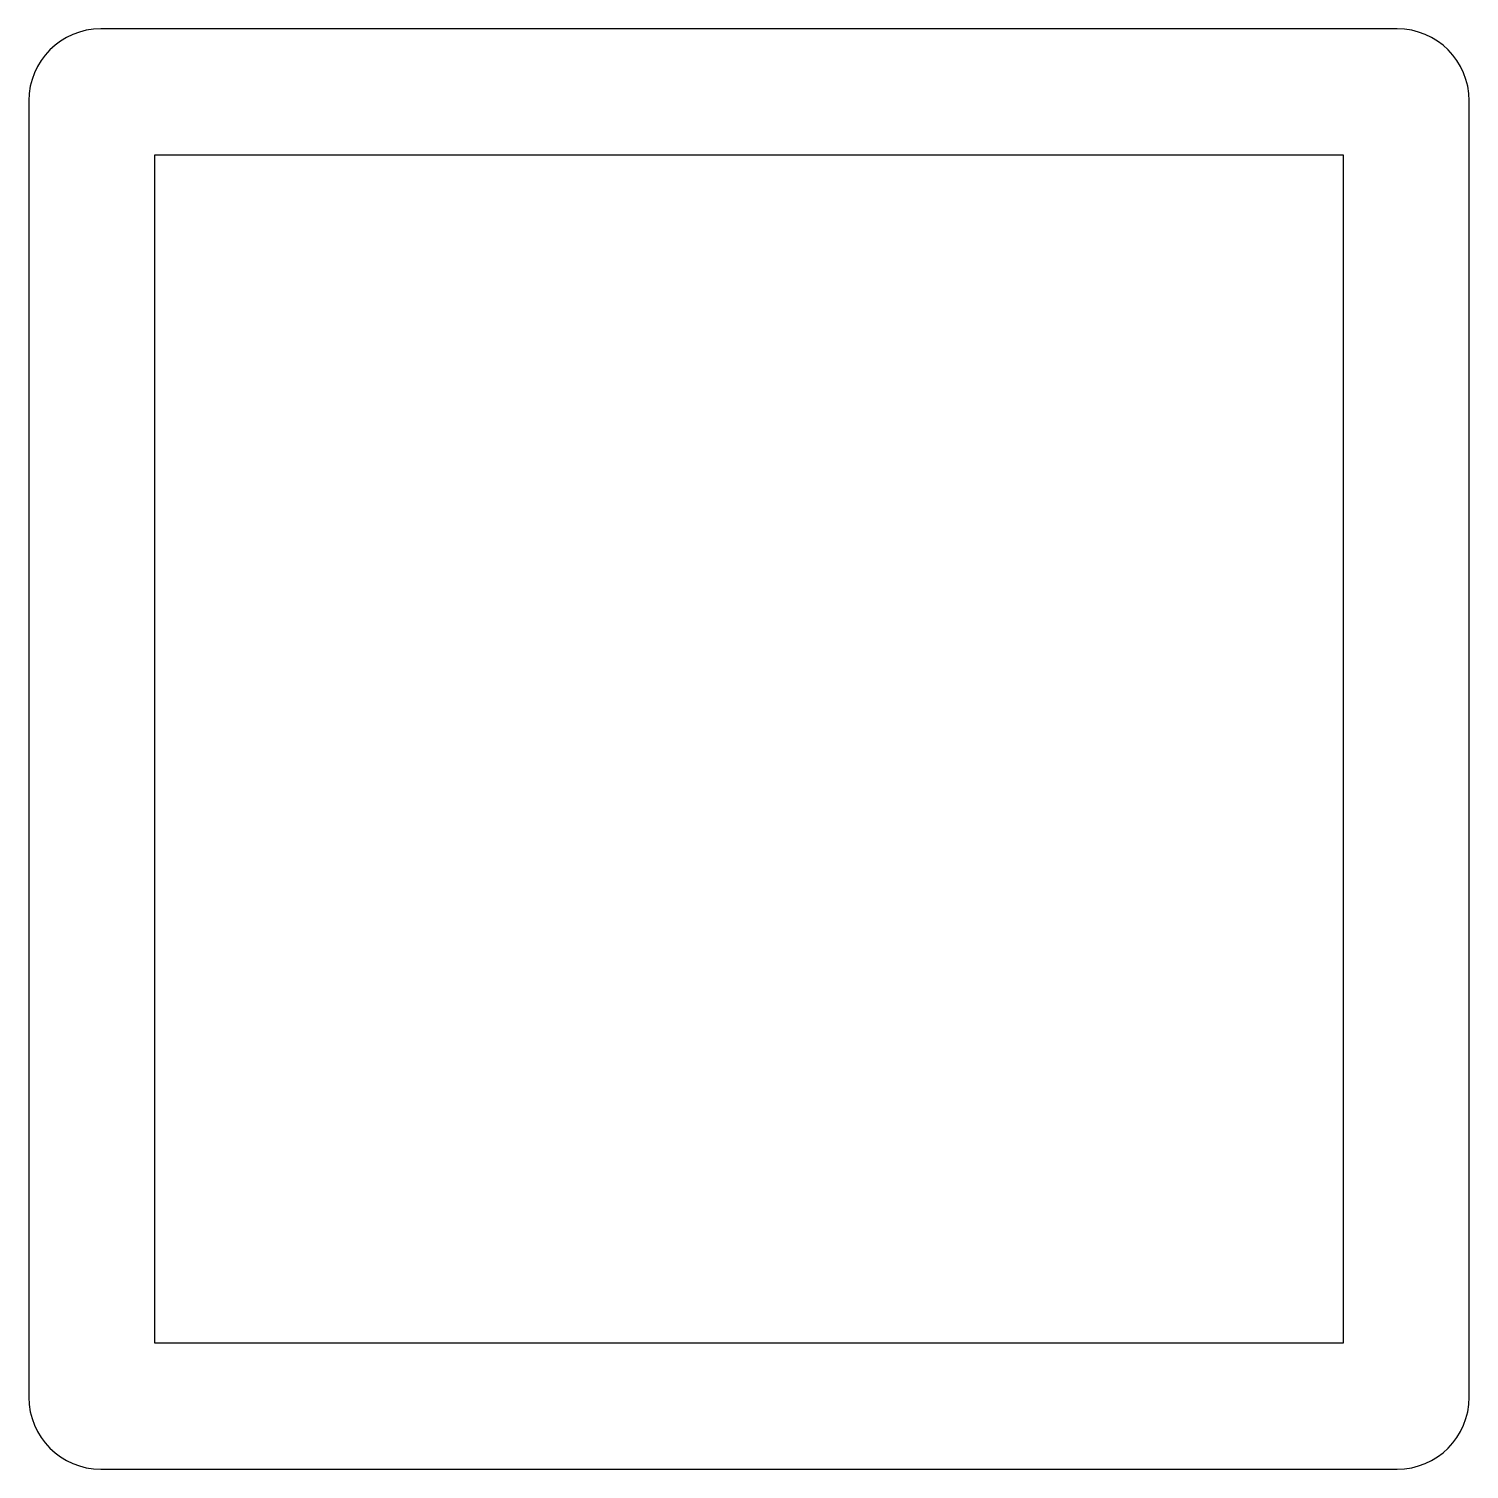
# Model space of a CAD drawing. Extents: x 2232.1 to 2272.1, y 1422.2 to 1462.2.
import ezdxf

# ---------------------------------------------------------------- set-up
doc = ezdxf.new("R2010")
doc.units = 0
doc.layers.get('0').update_dxf_attribs({"linetype": 'CONTINUOUS'})

msp = doc.modelspace()

# ---------------------------------------------------------------- linework, layer by layer
for p, q in [((2270.115, 1462.209), (2234.115, 1462.209)), ((2232.115, 1460.209), (2232.115, 1424.209)), ((2272.115, 1424.209), (2272.115, 1460.209)), ((2235.615, 1425.709), (2235.615, 1458.709)), ((2235.615, 1458.709), (2268.615, 1458.709)), ((2268.615, 1458.709), (2268.615, 1425.709)), ((2268.615, 1425.709), (2235.615, 1425.709)), ((2234.115, 1422.209), (2270.115, 1422.209))]:
    msp.add_line(p, q)
for centre, start, end in [((2234.115, 1460.209), 90, 180), ((2270.115, 1460.209), 0, 90), ((2234.115, 1424.209), 180, 270), ((2270.115, 1424.209), 270, 0)]:
    msp.add_arc(centre, 2, start, end)

doc.saveas('drawing.dxf')
